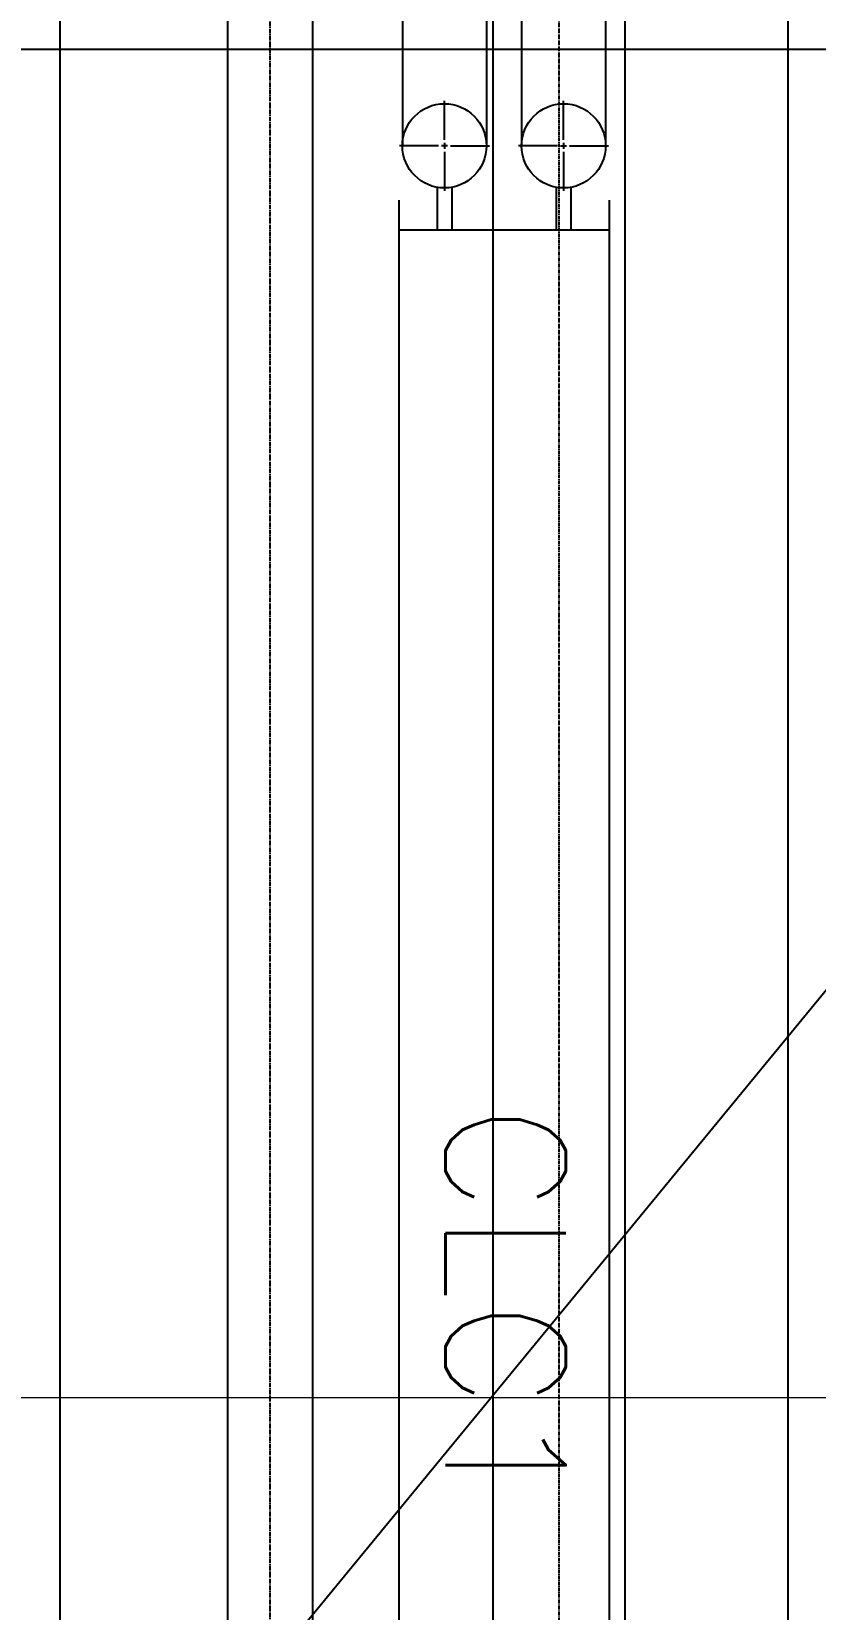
# Model space of a CAD drawing. Extents: x -32000 to 416743, y -254124 to 144214.
# Drawn here: x 257223 to 258526, y 80648 to 83270 of the extents above; entities that cross this region are included whole.
import ezdxf

# ---------------------------------------------------------------- set-up
doc = ezdxf.new("R2010")
doc.units = 0
doc.header["$LTSCALE"] = 10
doc.linetypes.add('XFM1P40$0$CENTER', pattern=[2, 1.25, -0.25, 0.25, -0.25])
doc.linetypes.add('XFM1P40$0$CENTER2', pattern=[1.125, 0.75, -0.125, 0.125, -0.125])
for name, color, linetype in [('XFM1P40$0$$0$M-PIPE-TEXT-ARROR', 250, 'Continuous'), ('XFM1P40$0$M-PIPE-CHWR13', 94, 'Continuous'), ('XFM1P40$0$M-PIPE-CHWR20', 110, 'Continuous'), ('XFM1P40$0$M-PIPE-CHWR20_CL', 111, 'XFM1P40$0$CENTER'), ('XFM1P40$0$M-PIPE-CHWS12', 130, 'Continuous'), ('XFM1P40$0$M-PIPE-CHWS5', 160, 'Continuous'), ('XFM1P40$0$M-PIPE-CHWS5_CL', 161, 'XFM1P40$0$CENTER2'), ('XFM1Q40$0$TYPE14X10', 7, 'Continuous'), ('XFM7P40ICA$0$H12PL4$0$L40_19_MEJI', 252, 'Continuous')]:
    doc.layers.add(name, color=color, linetype=linetype)
doc.styles.add('XFM1P40$0$$0$aa-txt', font='isocp.shx', dxfattribs={"bigfont": 'chineset.shx'})
doc.styles.add('XFM1Q40$0$LSP', font='SIMPLEX.shx', dxfattribs={"bigfont": 'chineset.shx'})
doc.dimstyles.new('XFM1P40$0$$0$adim-200', dxfattribs={"dimscale": 200, "dimtxt": 0.3, "dimasz": 2.5, "dimexe": 0.1, "dimexo": 0.5, "dimgap": 0.15, "dimtad": 0, "dimdec": 4, "dimzin": 3, "dimdsep": 46, "dimtxsty": 'XFM1P40$0$$0$aa-txt', "dimcen": 2.5, "dimclrd": 256, "dimclre": 256, "dimclrt": 256, "dimadec": 0, "dimazin": 0, "dimtfac": 1, "dimtdec": 4, "dimtmove": 0, "dimatfit": 3, "dimfxl": 1, "dimtolj": 1, "dimtzin": 0, "dimarcsym": 0})

# ---------------------------------------------------------------- blocks, each defined once
blk = doc.blocks.new('XFM1Q40$0$A$C10876e96')
at = {"layer": 'XFM1Q40$0$TYPE14X10', "color": 22}
for p, q in [((9632.7, 4250), (9632.7, 3880.1)), ((9772.5, 4250), (9772.5, 3880.1)), ((9830.7, 4250), (9830.7, 3880.1)), ((9970.5, 4250), (9970.5, 3880.1)), ((11858.2, 4040), (1318.2, 4040)), ((9702.6, 3890.1), (9702.6, 3955)), ((9900.6, 3890.1), (9900.6, 3955)), ((9702.6, 3885.1), (9702.6, 3875.1)), ((9900.6, 3885.1), (9900.6, 3875.1)), ((9692.6, 3880.1), (9627.7, 3880.1)), ((9707.6, 3880.1), (9697.6, 3880.1)), ((9702.6, 3870.1), (9702.6, 3805.2)), ((9712.6, 3880.1), (9777.5, 3880.1)), ((9890.6, 3880.1), (9825.7, 3880.1)), ((9895.6, 3880.1), (9905.6, 3880.1)), ((9900.6, 3870.1), (9900.6, 3805.2)), ((9910.6, 3880.1), (9975.5, 3880.1)), ((9690.3, 3811.3), (9690.3, 3740)), ((9714.9, 3811.3), (9714.9, 3740)), ((9888.3, 3811.3), (9888.3, 3740)), ((9912.9, 3811.3), (9912.9, 3740)), ((9626.6, 3790), (9626.6, 90)), ((9976.6, 3790), (9976.6, 90)), ((9976.6, 3740), (9626.6, 3740))]:
    blk.add_line(p, q, dxfattribs=at)
for centre in [(9702.6, 3880.1), (9900.6, 3880.1)]:
    blk.add_circle(centre, 69.9, dxfattribs=at)
at = {"layer": 'XFM1Q40$0$TYPE14X10', "color": 22, "style": 'XFM1Q40$0$LSP'}
blk.add_text('CLC1', height=200, rotation=270, dxfattribs=at).set_placement((9704.2, 2287.6))
blk = doc.blocks.new('XFM1Q40')
blk.add_blockref('XFM1Q40$0$A$C10876e96', (248206.8, 79200))
blk = doc.blocks.new('XFM7P40ICA$0$H12PL4')
at = {"layer": 'XFM7P40ICA$0$H12PL4$0$L40_19_MEJI', "lineweight": 0}
blk.add_line((244130, 81000), (260600, 81000), dxfattribs=at)
blk = doc.blocks.new('XFM7P40ICA')
blk.add_blockref('XFM7P40ICA$0$H12PL4', (0, 0))
blk = doc.blocks.new('XFM1P40')
at = {"layer": 'XFM1P40$0$M-PIPE-CHWR13'}
blk.add_line((257270.5, 85990.5, 0), (257270.5, 78318.4, 0), dxfattribs=at)
at = {"layer": 'XFM1P40$0$M-PIPE-CHWR20'}
for p, q in [((257990.5, 78373.5, 0), (257990.5, 87500, 0)), ((258209.5, 78373.5, 0), (258209.5, 87500, 0))]:
    blk.add_line(p, q, dxfattribs=at)
at = {"layer": 'XFM1P40$0$M-PIPE-CHWR20_CL', "ltscale": 0.5}
blk.add_line((258100, 49237.7, 0), (258100, 87500, 0), dxfattribs=at)
at = {"layer": 'XFM1P40$0$M-PIPE-CHWS12'}
blk.add_line((258480.5, 78373.5, 0), (258480.5, 87500, 0), dxfattribs=at)
at = {"layer": 'XFM1P40$0$M-PIPE-CHWS5'}
for p, q in [((257549.5, 78318.4, 0), (257549.5, 86240.5, 0)), ((257690.5, 78318.4, 0), (257690.5, 86240.5, 0))]:
    blk.add_line(p, q, dxfattribs=at)
at = {"layer": 'XFM1P40$0$M-PIPE-CHWS5_CL'}
blk.add_line((257620, 50732.2, 0), (257620, 86370.1, 0), dxfattribs=at)
at = {"layer": 'XFM1P40$0$$0$M-PIPE-TEXT-ARROR'}
blk.add_leader([(257246.6, 80099.5), (263643.4, 87883.5), (264329.5, 87883.5)], dimstyle='XFM1P40$0$$0$adim-200', dxfattribs=at)

msp = doc.modelspace()

# ---------------------------------------------------------------- block references
for name in ['XFM1P40', 'XFM7P40ICA', 'XFM1Q40']:
    msp.add_blockref(name, (0, 0))

doc.saveas('drawing.dxf')
